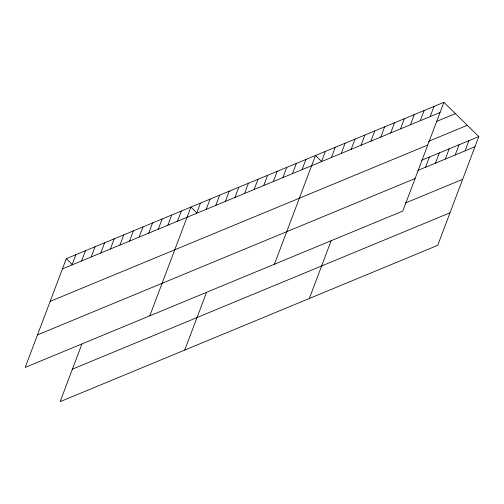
<?xml version="1.0" encoding="UTF-8"?>
<svg xmlns="http://www.w3.org/2000/svg" width="504" height="504" viewBox="0 0 504 504"><rect width="100%" height="100%" fill="white"/><g stroke="black" fill="none" stroke-linecap="round" stroke-linejoin="round"><path stroke-width="0.76" d="M443.885 102.331L66.289 258.665L25.2 367.41L402.797 211.075L443.885 102.331L478.8 136.59L437.711 245.335L60.115 401.669L81.894 344.018M72.022 264.902L75.877 254.703M81.604 260.933L85.46 250.734M91.192 256.964L95.048 246.765M100.775 252.995L104.63 242.796M110.363 249.026L114.219 238.827M119.946 245.057L123.801 234.858M129.534 241.088L133.39 230.889M139.117 237.119L142.972 226.92M148.705 233.15L152.555 222.951M158.287 229.181L162.143 218.982M167.87 225.212L171.725 215.013M177.458 221.25L181.314 211.044M149.808 315.819L190.896 207.075L196.661 212.732M196.629 213.312L200.485 203.106M206.212 209.343L210.067 199.143M215.8 205.374L219.656 195.174M225.382 201.405L229.238 191.205M234.971 197.436L238.82 187.236M184.722 350.078L206.501 292.427M244.553 193.467L248.409 183.267M254.142 189.498L257.991 179.298M263.724 185.529L267.58 175.329M273.307 181.56L277.162 171.36M282.895 177.591L286.751 167.391M292.478 173.622L296.333 163.422M302.066 169.653L305.922 159.453M274.415 264.228L315.504 155.484L321.262 161.141M321.527 161.601L325.382 151.395M331.399 157.513L335.255 147.307M341.277 153.424L345.133 143.218M351.149 149.335L355.005 139.129M361.028 145.24L364.883 135.041M309.324 298.488L331.109 240.836M370.906 141.151L374.756 130.952M380.778 137.063L384.634 126.863M390.657 132.974L394.506 122.774M400.529 128.885L404.384 118.686M410.407 124.797L414.263 114.597M420.279 120.708L424.135 110.508M430.158 116.619L434.013 106.42M425.565 167.233L429.421 157.034M435.443 163.145L439.299 152.945M445.316 159.056L449.171 148.856M455.194 154.967L459.049 144.768M465.072 150.879L468.922 140.679M62.439 268.871L440.03 112.531M436.363 121.521L455.408 113.639M428.482 141.347L467.277 125.282M50.148 301.386L427.745 145.051M421.665 160.247L478.8 136.59M417.81 170.447L474.944 146.79M37.485 334.895L415.082 178.555M405.518 202.967L462.659 179.311M72.4 369.149L449.996 212.814M66.289 258.665L72.053 264.323"/></g></svg>
